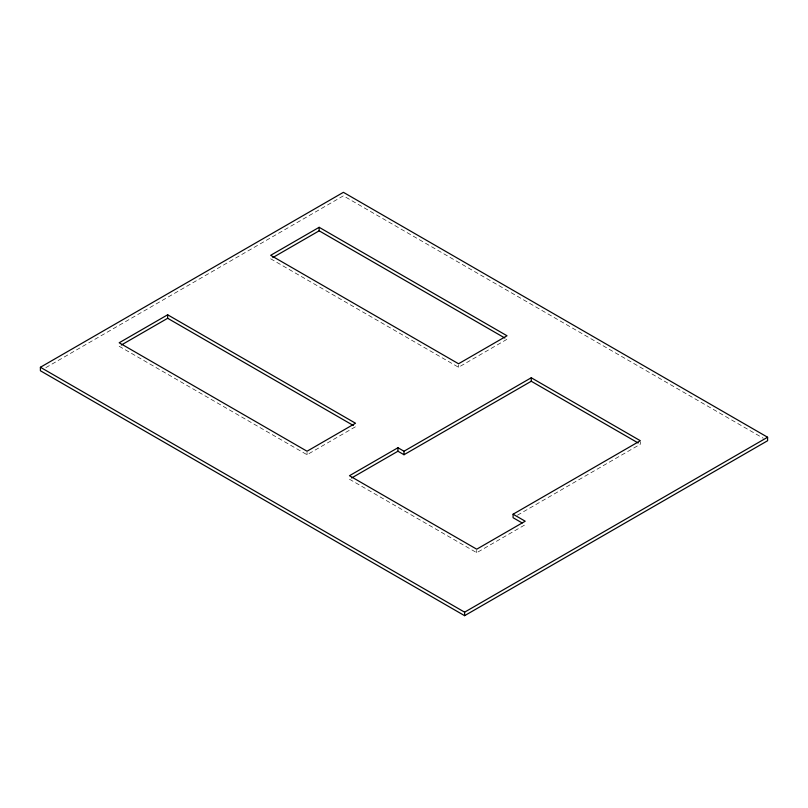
<?xml version="1.0" encoding="UTF-8"?>
<svg xmlns="http://www.w3.org/2000/svg" width="808" height="808" viewBox="0 0 808 808"><rect width="100%" height="100%" fill="white"/><g stroke="black" fill="none" stroke-linecap="round" stroke-linejoin="round"><path stroke-width="0.61" stroke-dasharray="4.04 3.03" d="M45.854 367.62L343.4 195.829L763.227 438.209M119.18 346.268L307.04 454.732L355.52 426.745M270.68 258.802L458.54 367.266L507.02 339.269L507.02 336.946M517.433 515.201L640.34 444.238L640.34 441.905M349.46 479.225L476.72 552.692L525.2 524.705M476.72 550.359L476.72 552.692M458.54 364.933L458.54 367.266M307.04 452.399L307.04 454.732"/><path stroke-width="1.21" d="M40.4 367.266L343.4 192.324L767.6 437.239L767.6 440.734L464.6 615.676L40.4 370.761L40.4 367.266L464.6 612.171L767.6 437.239M167.66 314.787L119.18 342.774L307.04 451.228L355.52 423.24L167.66 314.787L167.66 318.281L353.338 425.483M319.16 227.311L270.68 255.308L458.54 363.762L507.02 335.774L319.16 227.311L319.16 230.815L504.838 338.017M121.331 345.026L167.66 318.281M272.831 257.56L319.16 230.815M513.08 514.211L640.34 440.734L531.26 377.76L404 451.228L397.94 447.733L349.46 475.72L476.72 549.198L525.2 521.21L513.08 514.211L513.08 517.706L522.17 522.958M351.611 477.983L397.94 451.228L404 454.732L531.26 381.255L638.158 442.976M531.26 377.76L531.26 381.255M464.6 612.171L464.6 615.676M404 451.228L404 454.732M397.94 447.733L397.94 451.228"/></g></svg>
